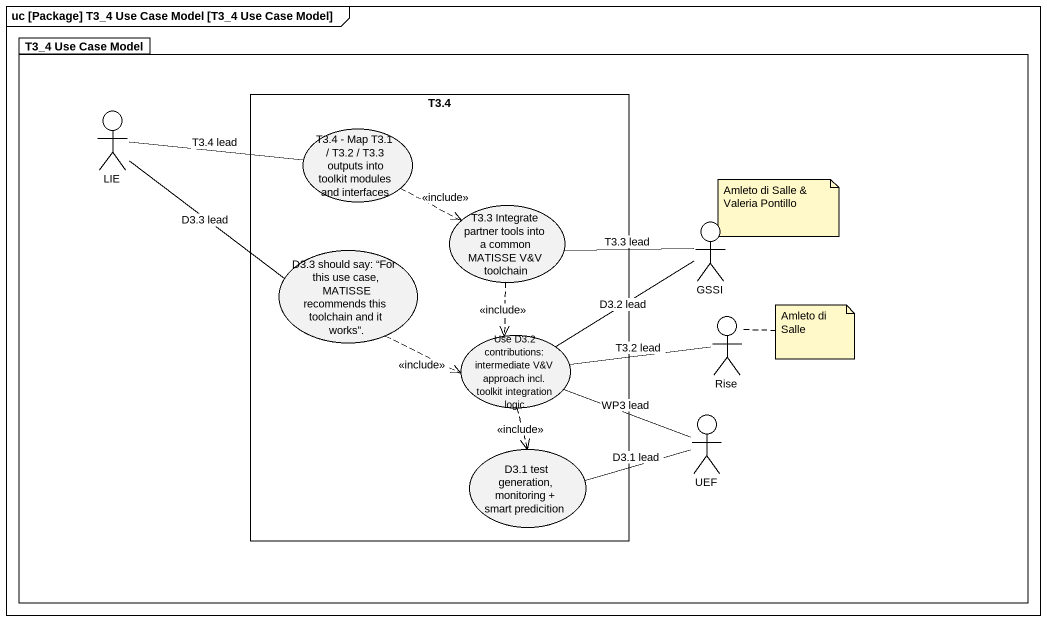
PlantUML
@startuml
mainframe uc [Package] T3_4 Use Case Model [T3_4 Use Case Model]
package "T3_4 Use Case Model" as T3_4_Use_Case_Model {
  rectangle "T3.4" as T3_4 {
    usecase "T3.4 - Map T3.1 / T3.2 / T3.3 outputs into toolkit modules and interfaces" as T3_4_Map_T3_1_T3_2_T3_3
    usecase "T3.3 Integrate partner tools into a common MATISSE V&V toolchain" as T3_3_Integrate_partner
    usecase "D3.3 should say: “For this use case, MATISSE recommends this toolchain and it works”." as D3_3_should_say_For_this
    usecase "Use D3.2 contributions: intermediate V&V approach incl. toolkit integration logic" as Use_D3_2_contributions
    usecase "D3.1 test generation, monitoring + smart predicition" as D3_1_test_generation
  }
  actor LIE
  actor GSSI
  actor Rise
  actor UEF
}
LIE -right- T3_4_Map_T3_1_T3_2_T3_3 : T3.4 lead
LIE -right- D3_3_should_say_For_this : D3.3 lead
T3_4_Map_T3_1_T3_2_T3_3 .right.> T3_3_Integrate_partner : <<include>>
T3_3_Integrate_partner ..> Use_D3_2_contributions : <<include>>
GSSI -left- T3_3_Integrate_partner : T3.3 lead
GSSI -left- Use_D3_2_contributions : D3.2 lead
D3_3_should_say_For_this .right.> Use_D3_2_contributions : <<include>>
Rise -left- Use_D3_2_contributions : T3.2 lead
Use_D3_2_contributions ..> D3_1_test_generation : <<include>>
UEF -left- Use_D3_2_contributions : WP3 lead
UEF -left- D3_1_test_generation : D3.1 lead
note top of GSSI : Amleto di Salle & Valeria Pontillo
note right of Rise : Amleto di Salle
@enduml
